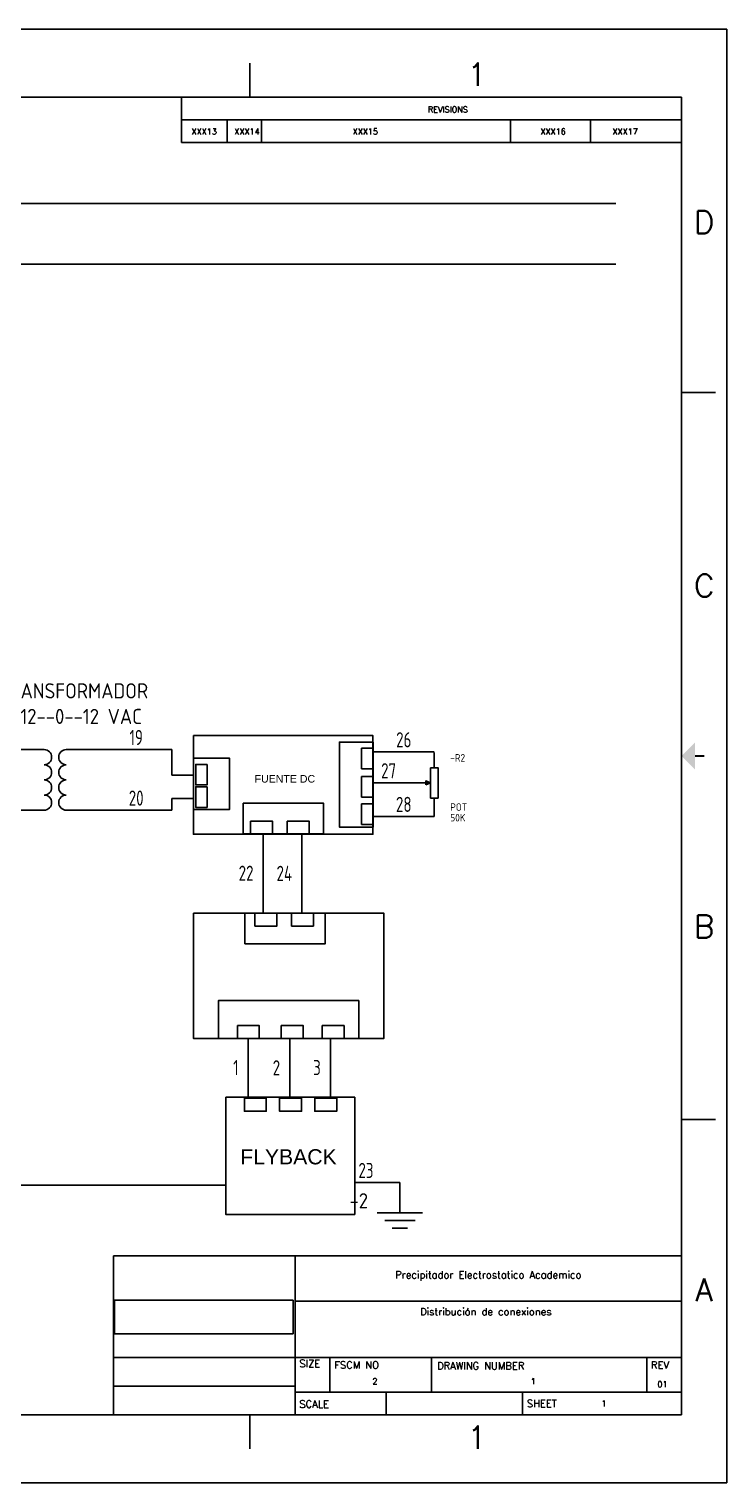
# Model space of a CAD drawing. Header units: inches. Extents: x -8 to 631, y 1 to 481.
# Drawn here: x 400.2 to 630.5, y 1.1 to 481.1 of the extents above; entities that cross this region are included whole.
import ezdxf
from ezdxf.enums import TextEntityAlignment as Align

# ---------------------------------------------------------------- set-up
doc = ezdxf.new("R2010")
doc.units = ezdxf.units.IN
doc.header["$MEASUREMENT"] = 0
for name, color, linetype in [('DESC', 150, 'Continuous'), ('SYMS', 7, 'Continuous'), ('TAGS', 150, 'Continuous'), ('TB_LABELS', 1, 'Continuous'), ('Title Block', 7, 'Continuous'), ('Viewport', 7, 'Continuous'), ('WHT_12_THHN', 7, 'Continuous'), ('WIRENO', 72, 'Continuous')]:
    doc.layers.add(name, color=color, linetype=linetype)
doc.styles.add('Roman', font='romans')
doc.styles.get("Standard").update_dxf_attribs({"font": 'arial.ttf'})
doc.styles.add('WD', font='romans.shx')
doc.styles.add('WD_IEC', font='ISOCP2.shx', dxfattribs={"width": 0.9, "height": 4})
picture_1 = doc.add_image_def('image1.png', size_in_pixel=(369, 70))

# ---------------------------------------------------------------- blocks, each defined once
blk = doc.blocks.new('ANSI_border_C')
for p, q in [((20.5, 0.75), (20.5, 2.5)), ((14.25, 0.75), (20.5, 0.75))]:
    blk.add_line(p, q)
at = {"layer": 'Title Block'}
for p, q in [((0, 16), (0, 0)), ((21, 16), (0, 16)), ((21, 0), (21, 16)), ((5.25, 15.25), (5.25, 15.625)), ((15.75, 15.25), (15.75, 15.625)), ((0.5, 15.25), (0.5, 0.75)), ((20.5, 15.25), (0.5, 15.25)), ((15, 15.25), (15, 15)), ((20.5, 0.75), (20.5, 15.25)), ((15, 15), (20.5, 15)), ((0.125, 12), (0.5, 12)), ((20.5, 12), (20.875, 12)), ((0.125, 4), (0.5, 4)), ((20.5, 4), (20.875, 4)), ((0.5, 0.75), (20.5, 0.75)), ((5.25, 0.375), (5.25, 0.75)), ((15.75, 0.375), (15.75, 0.75)), ((0, 0), (21, 0))]:
    blk.add_line(p, q, dxfattribs=at)
at = {"layer": 'Title Block', "const_width": 0.02}
for points in [[(10.5, 15.5), (10.5, 15.4)], [(0.25, 8), (0.35, 8)], [(20.75, 8), (20.65, 8)], [(10.5, 0.5), (10.5, 0.6)]]:
    blk.add_lwpolyline(points, dxfattribs=at)
at = {"layer": 'Title Block'}
for points in [[(10.35, 15.4), (10.65, 15.4), (10.5, 15.25)], [(0.35, 7.85), (0.35, 8.15), (0.5, 8)], [(20.65, 7.85), (20.65, 8.15), (20.5, 8)], [(10.35, 0.6), (10.65, 0.6), (10.5, 0.75)]]:
    blk.add_solid(points, dxfattribs=at)
at = {"layer": 'Title Block', "style": 'Roman'}
for s, p in [('4', (2.75, 15.5)), ('3', (8, 15.5)), ('2', (13, 15.5)), ('1', (18.25, 15.5)), ('D', (0.25, 13.875)), ('D', (20.75, 13.875)), ('C', (0.25, 9.875)), ('C', (20.75, 9.875)), ('B', (0.25, 6.125)), ('B', (20.75, 6.125)), ('A', (0.25, 2.125)), ('A', (20.75, 2.125)), ('4', (2.75, 0.5)), ('3', (8, 0.5)), ('2', (13, 0.5)), ('1', (18.25, 0.5))]:
    blk.add_text(s, height=0.25, dxfattribs=at).set_placement(p, align=Align.MIDDLE_CENTER)
blk.add_text('REVISIONS', height=0.065, dxfattribs=at).set_placement((17.71, 15.083))
blk = doc.blocks.new('ANSI_REVblock_C')
blk.add_line((0, 0), (0, -0.25))
at = {"layer": 'Title Block'}
for p, q in [((-5.5, 0), (0, 0)), ((-5.5, 0), (-5.5, -0.25)), ((-5, -0.25), (-5, 0)), ((-4.62, -0.25), (-4.62, 0)), ((-1.88, -0.25), (-1.88, 0)), ((-1, -0.25), (-1, 0)), ((-5.5, -0.25), (0, -0.25))]:
    blk.add_line(p, q, dxfattribs=at)
at = {"style": 'WD'}
for tag, p in [('ZONE', (-5.391, -0.16)), ('REV', (-4.92, -0.16)), ('DESCRIPTION', (-3.618, -0.16)), ('DATE', (-1.552, -0.16)), ('APPROVED', (-0.759, -0.16))]:
    blk.add_attdef(tag, p, '', height=0.065, dxfattribs=at)
at = {"style": 'WD', "flags": 1}
blk.add_attdef('WD_TB', (-4.505, -0.154), '', height=0.03, dxfattribs=at)
blk = doc.blocks.new('ANSI_tblock_desc_C')
for p, q in [((0, 0), (0, 1.75)), ((-6.25, 0), (0, 0))]:
    blk.add_line(p, q)
at = {"layer": 'Title Block'}
for p, q in [((-6.25, 1.75), (0, 1.75)), ((-6.25, 0), (-6.25, 1.75)), ((-4.25, 0), (-4.25, 1.75)), ((-4.25, 1.25), (0, 1.25)), ((-6.25, 0.63), (0, 0.63)), ((-3.87, 0.25), (-3.87, 0.63)), ((-2.75, 0.25), (-2.75, 0.63)), ((-0.38, 0.25), (-0.38, 0.63)), ((-6.25, 0.315), (-4.25, 0.315)), ((-4.25, 0.25), (0, 0.25)), ((-3.25, 0), (-3.25, 0.25)), ((-1.75, 0), (-1.75, 0.25))]:
    blk.add_line(p, q, dxfattribs=at)
at = {"color": 0, "style": 'Roman', "flags": 8}
for tag, p in [('FNAME', (-20.636, 6.819)), ('REVDATE', (-20.636, 4.106)), ('USER', (-20.636, 1.477))]:
    blk.add_attdef(tag, p, '', height=0.15, rotation=90, dxfattribs=at)
at = {"style": 'WD'}
for tag, p in [('PROJDESC', (-2.125, 1.5)), ('TITLE1', (-2.125, 1.095)), ('TITLE2', (-2.125, 0.785))]:
    blk.add_attdef(tag, text='', height=0.08, dxfattribs=at).set_placement(p, align=Align.CENTER)
for tag, p in [('SIZE', (-4.162, 0.32)), ('FSCM_NO', (-3.4, 0.337)), ('DWG_NO', (-1.659, 0.337)), ('REV', (-0.265, 0.303)), ('SCALE', (-3.634, 0.069)), ('SHEET', (-0.883, 0.092))]:
    blk.add_attdef(tag, p, '', height=0.065, dxfattribs=at)
at = {"style": 'WD', "flags": 1}
blk.add_attdef('WD_TB', (-5.57, 0.177), '', height=0.086, dxfattribs=at)
at = {"layer": 'TB_LABELS', "style": 'WD'}
for s, p in [('SIZE', (-4.204, 0.604)), ('FSCM NO', (-3.819, 0.588)), ('DRAWING NUMBER', (-2.689, 0.579)), ('REV', (-0.336, 0.588)), ('SHEET', (-1.701, 0.164)), ('SCALE', (-4.204, 0.158))]:
    blk.add_text(s, height=0.08, dxfattribs=at).set_placement(p, align=Align.TOP_LEFT)
blk = doc.blocks.new('VVR1B')
for p, q in [((0, 5), (0, 10)), ((-1.25, 0), (-10, 0)), ((0, -5), (0, -10))]:
    blk.add_line(p, q)
for points in [[(-1.25, 5), (-1.25, -5), (1.25, -5), (1.25, 5)], [(-2.83, -0.62), (-2.83, 0.62), (-1.25, 0)]]:
    blk.add_lwpolyline(points, close=True)
blk.add_solid([(-1.25, 0), (-2.83, -0.62), (-2.83, 0.62)])
at = {"style": 'WD_IEC'}
for tag, p, height in [('INST', (5.25, 14), 2.5), ('LOC', (5.25, 10.5), 2.5), ('TAG1', (5.25, 7), 2.5), ('TERM03', (-10, 1), 2)]:
    blk.add_attdef(tag, p, '', height=height, dxfattribs=at)
blk.add_attdef('TERM01', text='', height=2, rotation=90, dxfattribs=at).set_placement((-1, 10), align=Align.RIGHT)
for tag, p, height, flags in [('X2TERM01', (0, 10), 0.32, 1), ('X2TERM03', (-10, 0), 0.32, 1), ('MFG', (4.5, -1.5), 1.5, 9), ('CAT', (4.5, -4), 1.5, 9), ('ASSYCODE', (1, -6.5), 1, 1), ('FAMILY', (1, -8), 1, 1), ('CATDESC', (1, -9.5), 1, 1), ('X8TERM02', (0, -10), 0.32, 1)]:
    blk.add_attdef(tag, p, '', height=height, dxfattribs=dict(at, flags=flags))
for tag, p in [('RATING1', (5.25, 3)), ('DESC1', (5.25, -8)), ('DESC2', (5.25, -11.5)), ('DESC3', (5.25, -15))]:
    blk.add_attdef(tag, text='', height=2.5, dxfattribs=at).set_placement(p, align=Align.MIDDLE_LEFT)
blk.add_attdef('TERM02', (-1, -10), '', height=2, rotation=90, dxfattribs=at)
blk = doc.blocks.new('HXF1T2')
for p, q in [((-1.83, 0), (-7.5, 0)), ((1.84, 0), (7.5, 0)), ((-1.83, -10), (-7.5, -10)), ((1.84, -10), (7.5, -10))]:
    blk.add_line(p, q)
for centre, start, end in [((-1.83, -1.25), 270, 90), ((1.84, -1.25), 90, 270), ((-1.83, -3.75), 270, 90), ((1.84, -3.75), 90, 270), ((-1.83, -6.25), 270, 90), ((1.84, -6.25), 90, 270), ((-1.83, -8.75), 270, 90), ((1.84, -8.75), 90, 270)]:
    blk.add_arc(centre, 1.25, start, end)
at = {"style": 'WD_IEC'}
for tag, height, p in [('INST', 2.5, (-7.87, 7.96)), ('LOC', 2.5, (-7.87, 4.96)), ('TAG1', 2.5, (-7.87, 1.96)), ('TERM03', 2, (7.35, 0.56)), ('TERM04', 2, (7.35, -9.44)), ('DESC1', 2.5, (-7.64, -16.93)), ('DESC2', 2.5, (-7.64, -19.93)), ('DESC3', 2.5, (-7.64, -22.93))]:
    blk.add_attdef(tag, text='', height=height, dxfattribs=at).set_placement(p, align=Align.RIGHT)
for tag, p, height in [('RATING1', (-2.69, 3.09), 2.5), ('TERM01', (-7.88, 0.61), 2), ('TERM02', (-7.88, -9.39), 2)]:
    blk.add_attdef(tag, p, '', height=height, dxfattribs=at)
at = {"style": 'WD_IEC', "flags": 1}
for tag, p, height in [('X4TERM01', (-7.5, 0), 0.32), ('X1TERM03', (7.5, 0), 0.32), ('MFG', (2.93, -3.91), 1.5), ('CAT', (2.93, -6.41), 1.5), ('X4TERM02', (-7.5, -10), 0.32), ('ASSYCODE', (2.88, -11.52), 1), ('X1TERM04', (7.5, -10), 0.32), ('FAMILY', (2.88, -13.06), 1), ('CATDESC', (2.88, -14.56), 1)]:
    blk.add_attdef(tag, p, '', height=height, dxfattribs=at)
at = {"lineweight": 15, "style": 'WD_IEC'}
blk.add_attdef('XREF', text='', height=2.5, dxfattribs=at).set_placement((-7.64, -13.93), align=Align.RIGHT)
blk = doc.blocks.new('WD_WNV')
at = {"linetype": 'Continuous', "style": 'WD_IEC', "width": 0.8}
blk.add_attdef('WIRENO', text='', height=2.5, dxfattribs=at).set_placement((-1.6, 0), align=Align.MIDDLE_RIGHT)
at = {"style": 'WD_IEC', "flags": 1}
for tag, p in [('W08USER', (-1, 0.375)), ('W04USER', (-1, 0.875)), ('W05USER', (-1, 0.75)), ('W09USER', (-1, 0.25)), ('W03USER', (-1, 1)), ('W06USER', (-1, 0.625)), ('W07USER', (-1, 0.5)), ('W02USER', (-1, 1.125)), ('W01USER', (-1, 1.25)), ('W10USER', (-1, 0.125))]:
    blk.add_attdef(tag, text='', height=0.08, dxfattribs=at).set_placement(p, align=Align.CENTER)
blk = doc.blocks.new('WD_WNH')
at = {"linetype": 'Continuous', "style": 'WD_IEC', "width": 0.8}
blk.add_attdef('WIRENO', text='', height=2.5, dxfattribs=at).set_placement((0, 0.75), align=Align.CENTER)
at = {"style": 'WD_IEC', "flags": 1}
for tag, p in [('W08USER', (0, 0.375)), ('W04USER', (0, 0.875)), ('W05USER', (0, 0.75)), ('W09USER', (0, 0.25)), ('W03USER', (0, 1)), ('W06USER', (0, 0.625)), ('W07USER', (0, 0.5)), ('W02USER', (0, 1.125)), ('W01USER', (0, 1.25)), ('W10USER', (0, 0.125))]:
    blk.add_attdef(tag, text='', height=0.08, dxfattribs=at).set_placement(p, align=Align.CENTER)
blk = doc.blocks.new('VGND2')
for p, q in [((0, 0), (0, -5)), ((-3.75, -5), (3.75, -5)), ((-2.5, -6.25), (2.5, -6.25)), ((-1.25, -7.5), (1.25, -7.5))]:
    blk.add_line(p, q)
at = {"style": 'WD_IEC'}
for tag, p in [('INST', (-5.25, 2.75)), ('LOC', (-5.25, -0.75)), ('TAG1', (-5.25, -4.25))]:
    blk.add_attdef(tag, text='', height=2.5, dxfattribs=at).set_placement(p, align=Align.RIGHT)
at = {"style": 'WD_IEC', "flags": 1}
blk.add_attdef('X2TERM01', (0, 0), '', height=0.32, dxfattribs=at)

msp = doc.modelspace()

# ---------------------------------------------------------------- linework, layer by layer
for points in [[(454.44, 247.85), (513.7, 247.85), (513.7, 215.29), (454.44, 215.29)], [(513.77, 245.7), (502.65, 245.7), (502.65, 217.65), (513.77, 217.65)], [(454.44, 240.45), (466.3, 240.45), (466.3, 223.43), (454.44, 223.43)], [(513.72, 243.71), (509.97, 243.71), (509.97, 236.93), (513.72, 236.93)], [(458.93, 238.34), (455.18, 238.34), (455.18, 231.57), (458.93, 231.57)], [(458.93, 230.95), (455.18, 230.95), (455.18, 224.17), (458.93, 224.17)], [(513.72, 234.36), (509.97, 234.36), (509.97, 227.58), (513.72, 227.58)], [(470.88, 215.42), (497.43, 215.42), (497.43, 225.55), (470.88, 225.55)], [(513.72, 225.3), (509.97, 225.3), (509.97, 218.52), (513.72, 218.52)], [(473.31, 219.65), (480.53, 219.65), (480.53, 215.32), (473.31, 215.32)], [(485.38, 219.65), (492.6, 219.65), (492.6, 215.32), (485.38, 215.32)], [(454.49, 189.29), (517.24, 189.29), (517.24, 147.82), (454.49, 147.82)], [(471.38, 179.16), (497.93, 179.16), (497.93, 189.29), (471.38, 189.29)], [(474.76, 189.27), (481.98, 189.27), (481.98, 184.95), (474.76, 184.95)], [(486.83, 189.27), (494.05, 189.27), (494.05, 184.95), (486.83, 184.95)], [(462.69, 147.82), (509.03, 147.82), (509.03, 160.36), (462.69, 160.36)], [(468.97, 152.15), (476.19, 152.15), (476.19, 147.82), (468.97, 147.82)], [(483.45, 152.15), (490.67, 152.15), (490.67, 147.82), (483.45, 147.82)], [(496.97, 152.15), (504.19, 152.15), (504.19, 147.82), (496.97, 147.82)], [(465.09, 128.46), (507.67, 128.46), (507.67, 89.8), (465.09, 89.8)], [(471.28, 128.15), (478.5, 128.15), (478.5, 123.82), (471.28, 123.82)], [(482.89, 128.15), (490.12, 128.15), (490.12, 123.82), (482.89, 123.82)], [(494.5, 128.15), (501.73, 128.15), (501.73, 123.82), (494.5, 123.82)]]:
    msp.add_lwpolyline(points, close=True)
at = {"layer": 'WHT_12_THHN'}
for p, q in [((38.27, 423.54), (593.9, 423.54)), ((38.27, 403.54), (593.9, 403.54)), ((423.8, 243.23), (447.27, 243.23)), ((447.27, 243.23), (447.27, 234.79)), ((533.96, 242.49), (513.77, 242.49)), ((447.27, 234.79), (454.19, 234.79)), ((523.96, 232.26), (513.77, 232.26)), ((447.27, 223.23), (447.27, 227.1)), ((447.27, 227.1), (454.19, 227.1)), ((423.8, 223.23), (447.27, 223.23)), ((533.96, 221.15), (513.77, 221.15)), ((533.96, 222.26), (533.96, 221.15)), ((490.23, 189.29), (490.23, 215.47)), ((319.87, 99.49), (464.89, 99.49)), ((507.67, 100.29), (515.12, 100.29)), ((515.12, 100.29), (522.58, 100.29))]:
    msp.add_line(p, q, dxfattribs=at)
at = {"layer": 'WHT_12_THHN', "color": 1}
for p, q in [((477.47, 215.29), (477.47, 189.54)), ((472.55, 147.82), (472.55, 128.7)), ((486.26, 128.46), (486.26, 147.88)), ((499.68, 147.82), (499.68, 128.7))]:
    msp.add_line(p, q, dxfattribs=at)

# ---------------------------------------------------------------- block references
at = {"xscale": 30, "yscale": 30, "zscale": 30}
msp.add_blockref('ANSI_REVblock_C', (615.54, 451.13), dxfattribs=at).add_auto_attribs({'ZONE': 'XXX13', 'REV': 'XXX14', 'DESCRIPTION': 'XXX15', 'DATE': 'XXX16', 'APPROVED': 'XXX17'})
ref = msp.add_blockref('ANSI_tblock_desc_C', (615.54, 23.63), dxfattribs=dict(xscale=30, yscale=30, zscale=30))
ref.add_attrib('PROJDESC', 'Precipitador Electrostatico Academico', dxfattribs={"height": 2.4, "style": 'WD'}).set_placement((551.79, 68.63), align=Align.CENTER)
ref.add_attrib('TITLE1', 'Distribución de conexiones ', dxfattribs={"height": 2.4, "style": 'WD'}).set_placement((551.79, 56.48), align=Align.CENTER)
ref.add_attrib('FSCM_NO', '2', (513.53, 33.72), dxfattribs={"height": 1.95, "style": 'WD'})
ref.add_attrib('DWG_NO', '1', (565.78, 33.72), dxfattribs={"height": 1.95, "style": 'WD'})
ref.add_attrib('REV', '01', (607.6, 32.72), dxfattribs={"height": 1.95, "style": 'WD'})
ref.add_attrib('SHEET', '1', (589.05, 26.4), dxfattribs={"height": 1.95, "style": 'WD'})
ref.add_attrib('FNAME', 'Plano Electrico Precipitador Electrostatico', (-3.55, 228.21), dxfattribs={"color": 0, "height": 4.5, "rotation": 90, "style": 'Roman', "flags": 8})
ref.add_attrib('REVDATE', '16-07-2014', (-3.32, 171.67), dxfattribs={"color": 0, "height": 4.5, "rotation": 90, "style": 'Roman', "flags": 8})
ref.add_attrib('USER', 'Ing. Juan David Piñeros Espinosa', (-3.17, 18.21), dxfattribs={"color": 0, "height": 4.5, "rotation": 90, "style": 'Roman', "flags": 8})
at = {"layer": 'SYMS'}
ref = msp.add_blockref('HXF1T2', (408.8, 243.24), dxfattribs=dict(at, xscale=2, yscale=2, zscale=2))
ref.add_attrib('TAG1', '-T2', dxfattribs={"layer": 'TAGS', "height": 5, "style": 'WD_IEC'}).set_placement((393.06, 247.16), align=Align.RIGHT)
ref.add_attrib('DESC1', 'TRANSFORMADOR', dxfattribs={"layer": 'DESC', "height": 5, "style": 'WD_IEC'}).set_placement((439.51, 260.14), align=Align.RIGHT)
ref.add_attrib('DESC2', '12--0--12 VAC', dxfattribs={"layer": 'DESC', "height": 5, "style": 'WD_IEC'}).set_placement((437.44, 251.69), align=Align.RIGHT)
ref = msp.add_blockref('VVR1B', (533.96, 232.26), dxfattribs=at)
ref.add_attrib('DESC2', '50K', dxfattribs={"layer": 'DESC', "height": 2.5, "style": 'WD_IEC'}).set_placement((539.21, 220.76), align=Align.MIDDLE_LEFT)
ref.add_attrib('DESC1', 'POT', dxfattribs={"layer": 'DESC', "height": 2.5, "style": 'WD_IEC'}).set_placement((539.21, 224.26), align=Align.MIDDLE_LEFT)
ref.add_attrib('TAG1', '-R2', (539.21, 239.26), dxfattribs={"layer": 'TAGS', "height": 2.5, "style": 'WD_IEC'})
ref = msp.add_blockref('VGND2', (522.58, 100.29), dxfattribs=dict(at, xscale=2, yscale=2, zscale=2))
ref.add_attrib('TAG1', '-2', dxfattribs={"layer": 'TAGS', "height": 5, "style": 'WD_IEC'}).set_placement((512.08, 91.79), align=Align.RIGHT)
at = {"layer": 'Viewport', "xscale": 30, "yscale": 30, "zscale": 30}
msp.add_blockref('ANSI_border_C', (0.54, 1.13), dxfattribs=at)
at = {"layer": 'WIRENO'}
ref = msp.add_blockref('WD_WNH', (435.54, 243.23), dxfattribs=dict(at, xscale=2, yscale=2, zscale=2))
ref.add_attrib('WIRENO', '19', dxfattribs={"linetype": 'Continuous', "height": 5, "style": 'WD_IEC', "width": 0.8}).set_placement((435.54, 244.73), align=Align.CENTER)
ref = msp.add_blockref('WD_WNH', (523.87, 242.49), dxfattribs=dict(at, xscale=2, yscale=2, zscale=2))
ref.add_attrib('WIRENO', '26', dxfattribs={"linetype": 'Continuous', "height": 5, "style": 'WD_IEC', "width": 0.8}).set_placement((523.87, 243.99), align=Align.CENTER)
ref = msp.add_blockref('WD_WNH', (518.87, 232.26), dxfattribs=dict(at, xscale=2, yscale=2, zscale=2))
ref.add_attrib('WIRENO', '27', dxfattribs={"linetype": 'Continuous', "height": 5, "style": 'WD_IEC', "width": 0.8}).set_placement((518.87, 233.76), align=Align.CENTER)
ref = msp.add_blockref('WD_WNH', (435.54, 223.23), dxfattribs=dict(at, xscale=2, yscale=2, zscale=2))
ref.add_attrib('WIRENO', '20', dxfattribs={"linetype": 'Continuous', "height": 5, "style": 'WD_IEC', "width": 0.8}).set_placement((435.54, 224.73), align=Align.CENTER)
ref = msp.add_blockref('WD_WNH', (523.87, 221.15), dxfattribs=dict(at, xscale=2, yscale=2, zscale=2))
ref.add_attrib('WIRENO', '28', dxfattribs={"linetype": 'Continuous', "height": 5, "style": 'WD_IEC', "width": 0.8}).set_placement((523.87, 222.65), align=Align.CENTER)
ref = msp.add_blockref('WD_WNV', (477.47, 202.42), dxfattribs=dict(at, xscale=2, yscale=2, zscale=2))
ref.add_attrib('WIRENO', '22', dxfattribs={"linetype": 'Continuous', "height": 5, "style": 'WD_IEC', "width": 0.8}).set_placement((474.27, 202.42), align=Align.MIDDLE_RIGHT)
ref = msp.add_blockref('WD_WNV', (490.23, 202.38), dxfattribs=dict(at, xscale=2, yscale=2, zscale=2))
ref.add_attrib('WIRENO', '24', dxfattribs={"linetype": 'Continuous', "height": 5, "style": 'WD_IEC', "width": 0.8}).set_placement((487.03, 202.38), align=Align.MIDDLE_RIGHT)
ref = msp.add_blockref('WD_WNV', (472.55, 138.26), dxfattribs=dict(at, xscale=2, yscale=2, zscale=2))
ref.add_attrib('WIRENO', '1', dxfattribs={"linetype": 'Continuous', "height": 5, "style": 'WD_IEC', "width": 0.8}).set_placement((469.35, 138.26), align=Align.MIDDLE_RIGHT)
ref = msp.add_blockref('WD_WNV', (486.26, 138.17), dxfattribs=dict(at, xscale=2, yscale=2, zscale=2))
ref.add_attrib('WIRENO', '2', dxfattribs={"linetype": 'Continuous', "height": 5, "style": 'WD_IEC', "width": 0.8}).set_placement((483.06, 138.17), align=Align.MIDDLE_RIGHT)
ref = msp.add_blockref('WD_WNV', (499.68, 138.26), dxfattribs=dict(at, xscale=2, yscale=2, zscale=2))
ref.add_attrib('WIRENO', '3', dxfattribs={"linetype": 'Continuous', "height": 5, "style": 'WD_IEC', "width": 0.8}).set_placement((496.48, 138.26), align=Align.MIDDLE_RIGHT)
ref = msp.add_blockref('WD_WNH', (511.39, 100.29), dxfattribs=dict(at, xscale=2, yscale=2, zscale=2))
ref.add_attrib('WIRENO', '23', dxfattribs={"linetype": 'Continuous', "height": 5, "style": 'WD_IEC', "width": 0.8}).set_placement((511.39, 101.79), align=Align.CENTER)

# ---------------------------------------------------------------- texts
for s, height, p in [('FUENTE DC', 2.5, (474.63, 232.35)), ('FLYBACK', 5, (469.9, 106.31))]:
    msp.add_text(s, height=height).set_placement(p)

# ---------------------------------------------------------------- pictures from other files: only their frames are drawn
image = msp.add_image(picture_1, insert=(428.41, 50.32), size_in_units=(58.98, 11.19))
image.dxf.flags = 7

doc.saveas('drawing.dxf')
